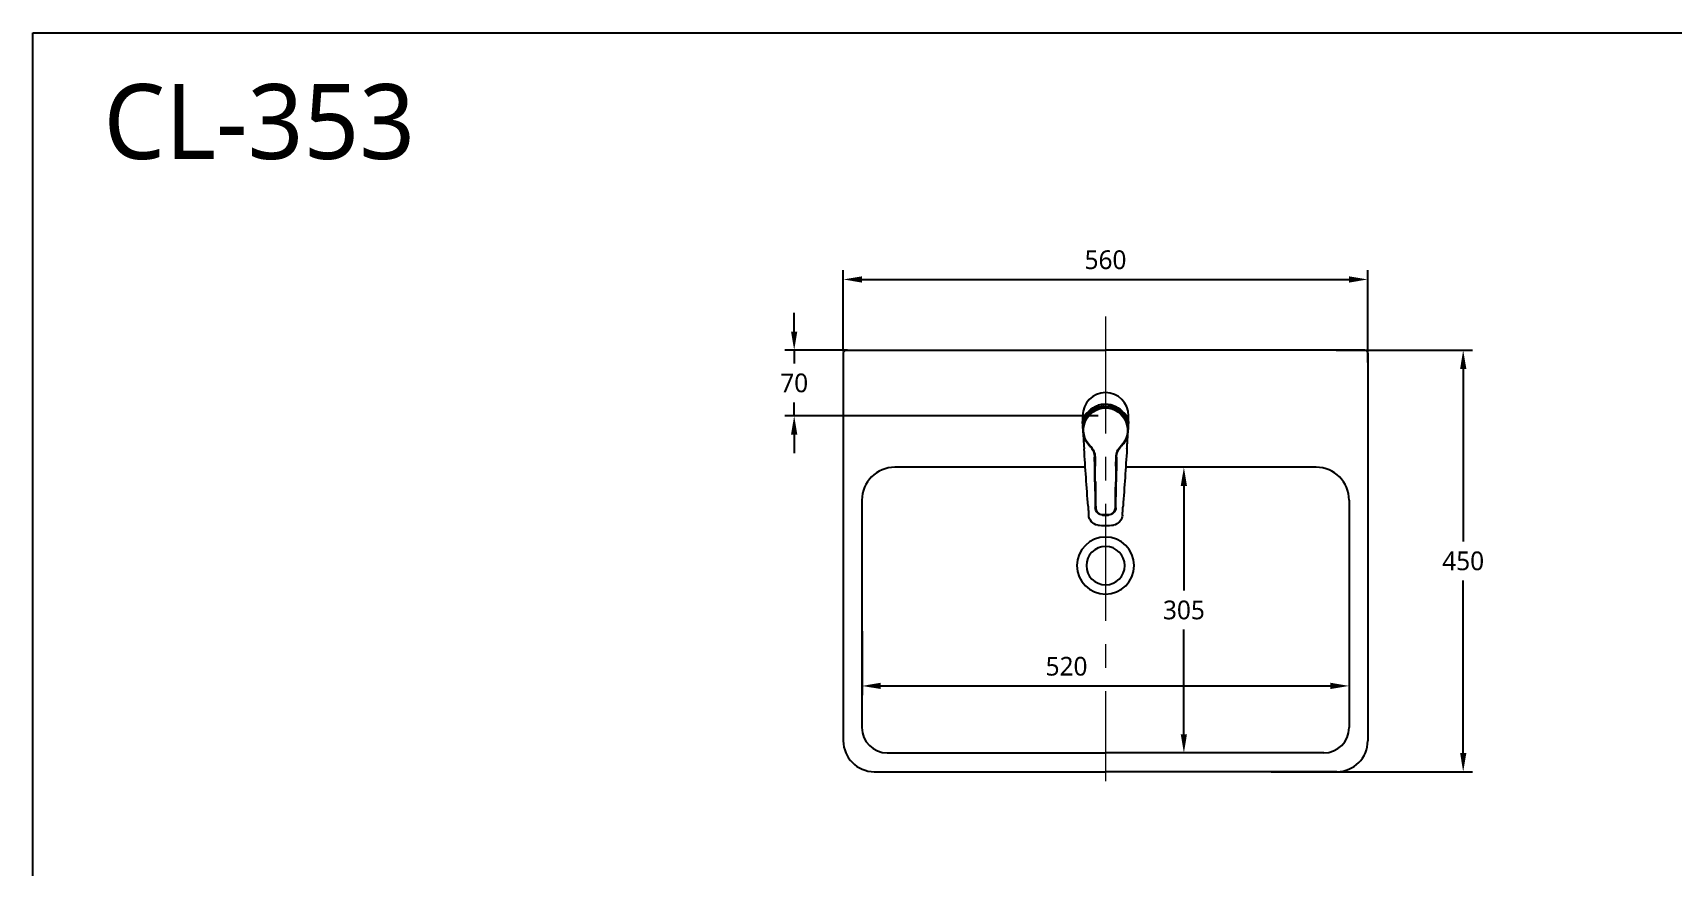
# Model space of a CAD drawing. Extents: x 7056 to 10156, y 0 to 2100.
# Drawn here: x 7056 to 8807, y 1209 to 2100 of the extents above; entities that cross this region are included whole.
import ezdxf

# ---------------------------------------------------------------- set-up
doc = ezdxf.new("R2010")
doc.units = 0
doc.header["$LTSCALE"] = 50
doc.header["$MEASUREMENT"] = 0
doc.linetypes.add('CENTER', pattern=[2, 1.25, -0.25, 0.25, -0.25])
doc.layers.get('0').update_dxf_attribs({"linetype": 'CONTINUOUS'})
doc.layers.get('DEFPOINTS').update_dxf_attribs({"linetype": 'CONTINUOUS'})
doc.layers.add('1', color=2, linetype='CENTER')
doc.layers.add('5', color=5, linetype='CONTINUOUS')
doc.styles.add('GHS', font='txt.shx', dxfattribs={"bigfont": 'whgtxt.shx'})
doc.styles.get("Standard").update_dxf_attribs({"font": 'NanumGothic.ttf'})
doc.dimstyles.get("Standard").update_dxf_attribs({"dimtxt": 2.5, "dimasz": 2, "dimexe": 2, "dimexo": 1, "dimgap": 1.5, "dimtad": 1, "dimdec": 0, "dimlfac": 10, "dimrnd": 0.5, "dimzin": 0, "dimdsep": 46, "dimtxsty": 'Standard', "dimcen": 0, "dimclrt": 2, "dimadec": 0, "dimazin": 0, "dimtfac": 1, "dimtdec": 0, "dimtmove": 0, "dimatfit": 3, "dimfxl": 0, "dimtolj": 1, "dimtzin": 0, "dimarcsym": 0})

# ---------------------------------------------------------------- blocks, each defined once
blk = doc.blocks.new('*D61')
at = {"color": 3, "lineweight": -2}
for p, q in [((7921, 1760.2), (7921, 1846.7)), ((8481, 1748.1), (8481, 1846.7)), ((7941, 1836.7), (8461, 1836.7))]:
    blk.add_line(p, q, dxfattribs=at)
at = {"color": 3}
for points in [[(7941, 1840), (7941, 1833.3), (7921, 1836.7)], [(8461, 1840), (8461, 1833.3), (8481, 1836.7)]]:
    blk.add_solid(points, dxfattribs=at)
at = {"layer": 'DEFPOINTS', "color": 0}
for p in [(8481, 1836.7), (7921, 1752.2), (8481, 1740.1)]:
    blk.add_point(p, dxfattribs=at)
at = {"color": 2, "insert": (8201, 1857.6), "char_height": 20, "attachment_point": 5}
blk.add_mtext('\\A1;560', dxfattribs=at)
blk = doc.blocks.new('*D62')
at = {"color": 3, "lineweight": -2}
for p, q in [((7868.6, 1781.1), (7868.6, 1801.1)), ((7925.4, 1761.1), (7858.6, 1761.1)), ((7868.6, 1761.1), (7868.6, 1747)), ((7868.6, 1691.1), (7868.6, 1705.3)), ((8193, 1691.1), (7858.6, 1691.1)), ((7868.6, 1671.1), (7868.6, 1651.1))]:
    blk.add_line(p, q, dxfattribs=at)
at = {"color": 3}
for points in [[(7865.2, 1781.1), (7871.9, 1781.1), (7868.6, 1761.1)], [(7865.2, 1671.1), (7871.9, 1671.1), (7868.6, 1691.1)]]:
    blk.add_solid(points, dxfattribs=at)
at = {"layer": 'DEFPOINTS', "color": 0}
for p in [(7933.4, 1761.1), (7868.6, 1691.1), (8201, 1691.1)]:
    blk.add_point(p, dxfattribs=at)
at = {"color": 2, "insert": (7868.6, 1726.1), "char_height": 20, "attachment_point": 5}
blk.add_mtext('\\A1;70', dxfattribs=at)
blk = doc.blocks.new('*D63')
at = {"color": 3, "lineweight": -2}
for p, q in [((7941, 1461.3), (7941, 1392.7)), ((8461.1, 1461.3), (8461.1, 1392.7)), ((7961, 1402.7), (8441.1, 1402.7))]:
    blk.add_line(p, q, dxfattribs=at)
at = {"color": 3}
for points in [[(7961, 1406.1), (7961, 1399.4), (7941, 1402.7)], [(8441.1, 1406.1), (8441.1, 1399.4), (8461.1, 1402.7)]]:
    blk.add_solid(points, dxfattribs=at)
at = {"layer": 'DEFPOINTS', "color": 0}
for p in [(7941, 1469.3), (8461.1, 1469.3), (8461.1, 1402.7)]:
    blk.add_point(p, dxfattribs=at)
at = {"color": 2, "insert": (8159.4, 1423.6), "char_height": 20, "attachment_point": 5}
blk.add_mtext('\\A1;520', dxfattribs=at)
blk = doc.blocks.new('*D60')
at = {"layer": '1', "color": 3, "linetype": 'Continuous', "lineweight": -2}
for p, q in [((8447.3, 1761.1), (8592.9, 1761.1)), ((8582.9, 1741.1), (8582.9, 1557)), ((8582.9, 1331.1), (8582.9, 1515.3)), ((8377.9, 1311.1), (8592.9, 1311.1))]:
    blk.add_line(p, q, dxfattribs=at)
at = {"layer": '1', "color": 3, "linetype": 'Continuous'}
for points in [[(8579.6, 1741.1), (8586.3, 1741.1), (8582.9, 1761.1)], [(8579.6, 1331.1), (8586.3, 1331.1), (8582.9, 1311.1)]]:
    blk.add_solid(points, dxfattribs=at)
at = {"layer": 'DEFPOINTS', "color": 0, "linetype": 'Continuous'}
for p in [(8439.3, 1761.1), (8369.9, 1311.1), (8582.9, 1311.1)]:
    blk.add_point(p, dxfattribs=at)
at = {"layer": '1', "color": 2, "linetype": 'Continuous', "insert": (8582.9, 1536.1), "char_height": 20, "attachment_point": 5}
blk.add_mtext('\\A1;450', dxfattribs=at)
blk = doc.blocks.new('*D74')
at = {"color": 3, "lineweight": -2}
for p, q in [((8276.7, 1636.2), (8274.7, 1636.2)), ((8284.7, 1616.2), (8284.7, 1504.6)), ((8284.7, 1351.2), (8284.7, 1462.8)), ((8276.7, 1331.2), (8274.7, 1331.2))]:
    blk.add_line(p, q, dxfattribs=at)
at = {"color": 3}
for points in [[(8281.3, 1616.2), (8288, 1616.2), (8284.7, 1636.2)], [(8281.3, 1351.2), (8288, 1351.2), (8284.7, 1331.2)]]:
    blk.add_solid(points, dxfattribs=at)
at = {"layer": 'DEFPOINTS', "color": 0}
for p in [(8284.7, 1636.2), (8284.7, 1331.2), (8284.7, 1331.2)]:
    blk.add_point(p, dxfattribs=at)
at = {"color": 2, "insert": (8284.7, 1483.7), "char_height": 20, "attachment_point": 5}
blk.add_mtext('\\A1;305', dxfattribs=at)

msp = doc.modelspace()

# ---------------------------------------------------------------- linework, layer by layer
at = {"color": 1, "linetype": 'CENTER', "lineweight": 0, "ltscale": 2}
msp.add_line((8201.03038, 1797.196), (8201.03038, 1301.13921), dxfattribs=at)
at = {"layer": '1', "color": 0, "linetype": 'Continuous'}
for p, q in [((7921.03038, 1758.13921), (7921.03038, 1344.13921)), ((7924.03038, 1761.13921), (8201.03038, 1761.13921)), ((8478.03038, 1761.13921), (8201.03038, 1761.13921)), ((8481.03038, 1758.13921), (8481.03038, 1344.13921)), ((8179.48415, 1636.18438), (7975.98317, 1636.18438)), ((8426.07759, 1636.18438), (8222.57663, 1636.18438)), ((7940.98317, 1601.18438), (7940.98317, 1358.23898)), ((8461.07759, 1601.18438), (8461.07759, 1358.23898)), ((7967.98317, 1331.23898), (8200.88266, 1331.23898)), ((8434.07759, 1331.23898), (8201.1781, 1331.23898)), ((7954.03038, 1311.13921), (8201.03038, 1311.13921)), ((8448.03038, 1311.13921), (8201.03038, 1311.13921))]:
    msp.add_line(p, q, dxfattribs=at)
at = {"layer": '1', "color": 7, "linetype": 'Continuous'}
for p, q in [((8198.03038, 1701.32397, 36.5), (8198.03038, 1701.73788, 36.5)), ((8204.03038, 1701.73788, 36.5), (8204.03038, 1701.32397, 36.5)), ((8177.03038, 1679.45679, 36.5), (8177.03038, 1675.80759, 36.5)), ((8225.03038, 1675.80759, 36.5), (8225.03038, 1679.45679, 36.5)), ((8189.43515, 1637.45548, 36.5), (8189.32748, 1646.92071, 36.5)), ((8189.82744, 1646.92641, 36.5), (8189.93512, 1637.46118, 36.5)), ((8212.12564, 1637.46118, 36.5), (8212.23332, 1646.92641, 36.5)), ((8212.73328, 1646.92071, 36.5), (8212.62561, 1637.45548, 36.5)), ((8212.41306, 1620.60596, 36.5), (8212.41457, 1620.60594, 36.5)), ((8197.93922, 1585.16116, 36.5), (8197.93922, 1585.66117, 36.5)), ((8197.93922, 1585.66117, 36.5), (8204.12154, 1585.66117, 36.5)), ((8197.93922, 1585.16116, 36.5), (8204.12154, 1585.16116, 36.5)), ((8204.12154, 1585.16116, 36.5), (8204.12154, 1585.66117, 36.5))]:
    msp.add_line(p, q, dxfattribs=at)
at = {"layer": '1', "color": 0, "linetype": 'Continuous'}
for centre, radius, start, end in [((7924.03038, 1758.13921), 3, 90, 180), ((8478.03038, 1758.13921), 3, 0, 90), ((7975.98317, 1601.18438), 35, 90, 180), ((8426.07759, 1601.18438), 35, 0, 90), ((8201.03038, 1531.1438), 30.5, 90, 270), ((8201.03038, 1531.1438), 30.5, 90, 270), ((8201.03038, 1531.1438), 30.5, 270, 90), ((8201.03038, 1531.1438), 30.5, 270, 90), ((8201.03038, 1531.1438), 20.5, 90, 270), ((8201.03038, 1531.1438), 20.5, 90, 270), ((8201.03038, 1531.1438), 20.5, 270, 90), ((8201.03038, 1531.1438), 20.5, 270, 90), ((7967.98317, 1358.23898), 27, 180, 270), ((8434.07759, 1358.23898), 27, 270, 0), ((7954.03038, 1344.13921), 33, 180, 270), ((8448.03038, 1344.13921), 33, 270, 0)]:
    msp.add_arc(centre, radius, start, end, dxfattribs=at)
at = {"layer": '1', "color": 7, "linetype": 'Continuous', "extrusion": (0, 0, -1)}
for centre, major_axis, ratio, start_param, end_param in [((8201.03038, 1675.80759, 36.5), (0, -24.17282), 0.992851, 0.7650129596, 5.5181723476), ((8201.03038, 1675.8076, 36.5), (0, -23.67655), 0.992543, 0.7650129596, 5.5181723476), ((8201.03038, 1679.45679, 36.5), (-24, 0), 0.935718, 0, 1.4454684956), ((8201.03038, 1679.45679, 36.5), (-24, 0), 0.935718, 1.696124158, 3.1415926536), ((8173.32852, 1646.73588, 36.5), (0, -16.12768), 0.992083, 3.9066056132, 4.7009281642), ((8173.32852, 1646.73589, 36.5), (0, -16.62396), 0.992543, 3.9066056132, 4.7009281642), ((8228.73224, 1646.73589, 36.5), (0, -16.62396), 0.992543, 1.582257143, 2.376579694), ((8228.73224, 1646.73588, 36.5), (0, -16.12768), 0.992083, 1.582257143, 2.376579694), ((8196.43123, 1637.84039, 36.5), (-2.47819, 218.64475), 0.032013, 4.6338460931, 4.7109914189), ((8196.43123, 1637.8404, 36.5), (-2.47802, 218.62987), 0.029729, 4.633846093, 4.7109914191), ((8205.62953, 1637.8404, 36.5), (-2.47802, -218.62987), 0.029729, 4.7137865417, 4.7909318677), ((8205.62953, 1637.84039, 36.5), (-2.47819, -218.64475), 0.032013, 4.7137865417, 4.7909318677)]:
    msp.add_ellipse(centre, major_axis=major_axis, ratio=ratio, start_param=start_param, end_param=end_param, dxfattribs=at)
at = {"layer": '1', "color": 7, "linetype": 'Continuous'}
for centre, major_axis, ratio, start_param, end_param in [((8184.75554, 1658.72796, 36.5), (-0.34762, -0.35939), 0.000015, 4.7123730788, 6.3712122468), ((8189.82747, 1646.9264, 36.5), (-0.49997, -0.00569), 0.000022, 4.7124339599, 6.281755616), ((8212.23329, 1646.9264, 36.5), (-0.49997, 0.00569), 0.000022, 3.1423044831, 4.712343232), ((8217.30522, 1658.72796, 36.5), (0.34762, -0.35939), 0.000015, 6.195158368, 7.8539975355), ((8189.93514, 1637.46117, 36.5), (-0.49997, -0.00569), 0.000022, 4.7124339599, 6.2817556166), ((8212.12562, 1637.46117, 36.5), (-0.49997, 0.00569), 0.000022, 3.1423044831, 4.712343232), ((8190.14615, 1620.61278, 36.5), (-0.49995, -0.00684), 0.000022, 4.7124451401, 6.283743557), ((8211.91461, 1620.61278, 36.5), (-0.49995, 0.00684), 0.000022, 3.1423726129, 4.7123332829), ((8190.52811, 1593.02751, 36.5), (-0.49995, -0.00702), 0.000022, 4.7124463904, 6.2848620927), ((8211.53265, 1593.02751, 36.5), (-0.49995, 0.00702), 0.000022, 3.142382966, 4.712333291)]:
    msp.add_ellipse(centre, major_axis=major_axis, ratio=ratio, start_param=start_param, end_param=end_param, dxfattribs=at)
for points, knots in [([(8204.03038, 1701.32397, 36.5), (8204.03038, 1701.28323, 36.5), (8203.97289, 1701.2493, 36.5), (8203.75275, 1701.19839, 36.5), (8203.58714, 1701.18061, 36.5), (8203.17117, 1701.15739, 36.5), (8202.91463, 1701.15153, 36.5), (8202.34644, 1701.14555, 36.5), (8202.02667, 1701.1452, 36.5), (8201.37159, 1701.14507, 36.5), (8201.02731, 1701.14521, 36.5), (8200.36304, 1701.1451, 36.5), (8200.03381, 1701.1449, 36.5), (8199.4325, 1701.14774, 36.5), (8199.15231, 1701.15094, 36.5), (8198.67744, 1701.16676, 36.5), (8198.47677, 1701.17982, 36.5), (8198.18373, 1701.22064, 36.5), (8198.08738, 1701.24911, 36.5), (8198.03677, 1701.29725, 36.5), (8198.03038, 1701.31022, 36.5), (8198.03038, 1701.32397, 36.5)], [0, 0, 0, 0, 0.1068488527, 0.1068488527, 0.2136620251, 0.2136620251, 0.321009761, 0.321009761, 0.4287284182, 0.4287284182, 0.5358739252, 0.5358739252, 0.6424034434, 0.6424034434, 0.7492201446, 0.7492201446, 0.8567851395, 0.8567851395, 0.9644038311, 0.9644038311, 1, 1, 1, 1]), ([(8190.14612, 1620.61278, 36.5), (8190.20537, 1616.27985, 36.5), (8190.26492, 1611.94693, 36.5), (8190.3921, 1602.75185, 36.5), (8190.45981, 1597.88968, 36.5), (8190.52808, 1593.02753, 36.5)], [0, 0, 0, 0, 0.4712209705, 0.4712209705, 1, 1, 1, 1]), ([(8211.53268, 1593.02753, 36.5), (8211.59352, 1597.36043, 36.5), (8211.65392, 1601.69334, 36.5), (8211.78128, 1610.88843, 36.5), (8211.84816, 1615.7506, 36.5), (8211.91464, 1620.61278, 36.5)], [0, 0, 0, 0, 0.4712209719, 0.4712209719, 1, 1, 1, 1]), ([(8197.93922, 1585.17228, 36.5), (8195.8662, 1585.17228, 36.5), (8193.83586, 1586.02682, 36.5), (8190.93579, 1588.91413, 36.5), (8190.06796, 1590.94825, 36.5), (8190.03871, 1593.02064, 36.5)], [0, 0, 0, 0, 0.5, 0.5, 1, 1, 1, 1]), ([(8190.52808, 1593.02753, 36.5), (8190.55542, 1591.08044, 36.5), (8191.3631, 1589.18264, 36.5), (8194.08424, 1586.4658, 36.5), (8195.99149, 1585.66117, 36.5), (8197.93922, 1585.66117, 36.5)], [0, 0, 0, 0, 0.5, 0.5, 1, 1, 1, 1]), ([(8204.12154, 1585.66117, 36.5), (8206.06926, 1585.66117, 36.5), (8207.97214, 1586.46302, 36.5), (8210.69586, 1589.17924, 36.5), (8211.50534, 1591.08044, 36.5), (8211.53268, 1593.02753, 36.5)], [0, 0, 0, 0, 0.5, 0.5, 1, 1, 1, 1]), ([(8212.02205, 1593.02064, 36.5), (8211.99281, 1590.9486, 36.5), (8211.13181, 1588.92545, 36.5), (8208.23556, 1586.03294, 36.5), (8206.19419, 1585.17228, 36.5), (8204.12154, 1585.17228, 36.5)], [0, 0, 0, 0, 0.5, 0.5, 1, 1, 1, 1])]:
    msp.add_open_spline(points, degree=3, knots=knots, dxfattribs=at)
for points in [[(8189.64632, 1620.60594, 36.5), (8189.83411, 1606.81317, 36.5), (8190.03021, 1593.02052, 36.5)], [(8212.0324, 1593.02049, 36.5), (8212.22681, 1606.81317, 36.5), (8212.41308, 1620.60596, 36.5)]]:
    msp.add_open_spline(points, degree=2, dxfattribs=at)
at = {"layer": '5', "color": 7, "linetype": 'Continuous'}
for p, q in [((8176.53038, 1691.13921, 36.5), (8176.53038, 1683.17557, 36.5)), ((8225.53038, 1683.17557, 36.5), (8225.53038, 1691.13921, 36.5))]:
    msp.add_line(p, q, dxfattribs=at)
at = {"layer": '5', "color": 212}
msp.add_lwpolyline([(7055.64957, 2100), (10155.64957, 2100), (10155.64957, 0), (7055.64957, 0)], close=True, dxfattribs=at)
at = {"layer": '5', "color": 7, "linetype": 'Continuous'}
msp.add_ellipse((8201.03038, 1691.13921), major_axis=(0, -24.68399), ratio=0.992546, start_param=1.5707963423, end_param=4.7123889855, dxfattribs=at)
at = {"layer": '5', "color": 7, "linetype": 'Continuous', "extrusion": (0, 0, -1)}
for centre, major_axis, start_param, end_param in [((8201.0305, 1399.88174, 36.5), (-300.45686, 4332.81638), 4.7574452124, 4.771564149), ((8201.03037, 1399.88285, 36.5), (-300.45611, -4332.80567), 4.6532139229, 4.6673328944)]:
    msp.add_ellipse(centre, major_axis=major_axis, ratio=0.001187, start_param=start_param, end_param=end_param, dxfattribs=at)
at = {"layer": '5', "color": 7, "linetype": 'Continuous'}
for points, knots in [([(8181.40124, 1694.03634, 36.5), (8183.66783, 1697.0303, 36.5), (8186.65723, 1699.49267, 36.5), (8191.72007, 1701.99445, 36.5), (8193.5357, 1702.64471, 36.5), (8197.21689, 1703.50287, 36.5), (8199.09398, 1703.72207, 36.5), (8204.83889, 1703.727, 36.5), (8208.62206, 1702.83948, 36.5), (8215.39049, 1699.5033, 36.5), (8218.38181, 1697.04498, 36.5), (8220.65952, 1694.03634, 36.5)], [0, 0, 0, 0, 0.25, 0.25, 0.375, 0.375, 0.5, 0.5, 0.75, 0.75, 1, 1, 1, 1]), ([(8178.94338, 1690.02848, 36.5), (8178.91788, 1689.97566, 36.5), (8178.18379, 1688.45492, 36.5), (8177.0635, 1685.31168, 36.5), (8176.49574, 1681.24735, 36.5), (8176.52914, 1678.58997, 36.5), (8176.62591, 1677.3596, 36.5), (8176.70505, 1676.53867, 36.5), (8176.85872, 1674.78912, 36.5), (8176.97865, 1673.24382, 36.5), (8177.0667, 1672.10957, 36.5)], [0, 0, 0, 0, 0.0096401861, 0.277537898, 0.5440080451, 0.6786094454, 0.7123699266, 0.7461355781, 0.8136629996, 1, 1, 1, 1]), ([(8178.95651, 1690.16528, 36.5), (8177.89872, 1687.98972, 36.5), (8177.17194, 1685.65853, 36.5), (8176.69318, 1682.47998, 36.5), (8176.61466, 1681.70504, 36.5), (8176.57372, 1680.92782, 36.5)], [0, 0, 0, 0, 0.7583464892, 0.7583464892, 1, 1, 1, 1]), ([(8176.59045, 1684.28192, 36.5), (8176.64897, 1685.08404, 36.5), (8176.74822, 1685.76305, 36.5), (8177.00911, 1687.06976, 36.5), (8177.17306, 1687.68709, 36.5), (8177.72039, 1689.36378, 36.5), (8178.1536, 1690.25371, 36.5), (8179.01383, 1691.661, 36.5), (8179.44129, 1692.17117, 36.5), (8179.88673, 1692.50662, 36.5), (8180.0146, 1692.56602, 36.5), (8179.98608, 1692.28793, 36.5), (8179.93803, 1692.13209, 36.5), (8179.55566, 1691.34451, 36.5), (8179.2281, 1690.72388, 36.5), (8178.95651, 1690.16528, 36.5)], [0, 0, 0, 0, 0.125, 0.125, 0.25, 0.25, 0.5, 0.5, 0.75, 0.75, 0.875, 0.875, 0.9375, 0.9375, 1, 1, 1, 1]), ([(8176.59744, 1684.50325, 36.5), (8176.59731, 1684.54298, 36.5), (8176.59738, 1684.64548, 36.5), (8176.5986, 1684.73098, 36.5), (8176.59982, 1684.77936, 36.5)], [0, 0, 0, 0, 0.3632630274, 1, 1, 1, 1]), ([(8178.94338, 1690.02848, 36.5), (8179.20389, 1690.58861, 36.5), (8179.48132, 1691.14133, 36.5), (8179.89284, 1691.98305, 36.5), (8180.00904, 1692.25053, 36.5), (8180.15406, 1692.72624, 36.5), (8180.05554, 1692.72843, 36.5), (8179.67352, 1692.55586, 36.5), (8179.232, 1692.08282, 36.5), (8178.33434, 1690.73065, 36.5), (8177.8616, 1689.82828, 36.5), (8177.26206, 1688.12178, 36.5), (8177.07913, 1687.48711, 36.5), (8176.78164, 1686.10511, 36.5), (8176.66567, 1685.36922, 36.5), (8176.59744, 1684.50325, 36.5)], [0, 0, 0, 0, 0.0625, 0.0625, 0.125, 0.125, 0.25, 0.25, 0.5, 0.5, 0.75, 0.75, 0.875, 0.875, 1, 1, 1, 1]), ([(8181.40115, 1694.03637, 36.5), (8180.94217, 1693.39839, 36.5), (8180.02423, 1692.12245, 36.5), (8179.30366, 1690.72647, 36.5), (8178.94338, 1690.02848, 36.5)], [0, 0, 0, 0, 0.5000039789, 1, 1, 1, 1]), ([(8223.11739, 1690.02848, 36.5), (8222.7571, 1690.72647, 36.5), (8222.03653, 1692.12245, 36.5), (8221.11859, 1693.39839, 36.5), (8220.65962, 1694.03637, 36.5)], [0, 0, 0, 0, 0.4999960211, 1, 1, 1, 1]), ([(8225.46333, 1684.50325, 36.5), (8225.3951, 1685.36922, 36.5), (8225.27912, 1686.10511, 36.5), (8224.98163, 1687.48711, 36.5), (8224.7987, 1688.12178, 36.5), (8224.19916, 1689.82828, 36.5), (8223.72642, 1690.73065, 36.5), (8222.82877, 1692.08282, 36.5), (8222.38724, 1692.55586, 36.5), (8222.00522, 1692.72843, 36.5), (8221.9067, 1692.72624, 36.5), (8222.05172, 1692.25053, 36.5), (8222.16792, 1691.98305, 36.5), (8222.57944, 1691.14133, 36.5), (8222.85687, 1690.58861, 36.5), (8223.11739, 1690.02848, 36.5)], [0, 0, 0, 0, 0.125, 0.125, 0.25, 0.25, 0.5, 0.5, 0.75, 0.75, 0.875, 0.875, 0.9375, 0.9375, 1, 1, 1, 1]), ([(8223.10425, 1690.16528, 36.5), (8222.83266, 1690.72388, 36.5), (8222.5051, 1691.34451, 36.5), (8222.12273, 1692.13209, 36.5), (8222.07468, 1692.28793, 36.5), (8222.04616, 1692.56602, 36.5), (8222.17403, 1692.50662, 36.5), (8222.61947, 1692.17117, 36.5), (8223.04693, 1691.661, 36.5), (8223.90717, 1690.25371, 36.5), (8224.34037, 1689.36378, 36.5), (8224.8877, 1687.68709, 36.5), (8225.05165, 1687.06976, 36.5), (8225.31255, 1685.76305, 36.5), (8225.41179, 1685.08404, 36.5), (8225.47031, 1684.28192, 36.5)], [0, 0, 0, 0, 0.0625, 0.0625, 0.125, 0.125, 0.25, 0.25, 0.5, 0.5, 0.75, 0.75, 0.875, 0.875, 1, 1, 1, 1]), ([(8225.48708, 1680.92713, 36.5), (8225.44615, 1681.70459, 36.5), (8225.36761, 1682.47975, 36.5), (8224.88882, 1685.65853, 36.5), (8224.16204, 1687.98972, 36.5), (8223.10425, 1690.16528, 36.5)], [0, 0, 0, 0, 0.2417075056, 0.2417075056, 1, 1, 1, 1]), ([(8224.99407, 1672.10957, 36.5), (8225.08211, 1673.24382, 36.5), (8225.20204, 1674.78912, 36.5), (8225.35571, 1676.53867, 36.5), (8225.43485, 1677.3596, 36.5), (8225.53162, 1678.58997, 36.5), (8225.56502, 1681.24735, 36.5), (8224.99726, 1685.31168, 36.5), (8223.87698, 1688.45492, 36.5), (8223.14288, 1689.97566, 36.5), (8223.11739, 1690.02848, 36.5)], [0, 0, 0, 0, 0.1863370004, 0.2538644219, 0.2876300734, 0.3213905546, 0.4559919549, 0.722462102, 0.9903598139, 1, 1, 1, 1]), ([(8225.46094, 1684.77936, 36.5), (8225.46216, 1684.73098, 36.5), (8225.46338, 1684.64548, 36.5), (8225.46346, 1684.54298, 36.5), (8225.46333, 1684.50325, 36.5)], [0, 0, 0, 0, 0.6367369726, 1, 1, 1, 1]), ([(8177.0667, 1672.10957, 36.5), (8177.10403, 1671.59965, 36.5), (8177.26176, 1669.4452, 36.5), (8177.45236, 1666.46684, 36.5), (8177.65476, 1663.17562, 36.5), (8177.85453, 1659.88422, 36.5), (8178.01793, 1657.41642, 36.5), (8178.12687, 1655.77122, 36.5)], [0, 0, 0, 0, 0.0936749935, 0.3957793201, 0.546834463, 0.6978896574, 1, 1, 1, 1]), ([(8223.93389, 1655.77122, 36.5), (8224.04283, 1657.41642, 36.5), (8224.20623, 1659.88422, 36.5), (8224.406, 1663.17562, 36.5), (8224.6084, 1666.46684, 36.5), (8224.799, 1669.4452, 36.5), (8224.95673, 1671.59965, 36.5), (8224.99407, 1672.10957, 36.5)], [0, 0, 0, 0, 0.3021103426, 0.453165537, 0.6042206799, 0.9063250065, 1, 1, 1, 1]), ([(8192.65909, 1574.42572, 36.5), (8190.07433, 1574.7799, 36.5), (8187.70252, 1576.07239, 36.5), (8184.23371, 1579.93426, 36.5), (8183.21037, 1582.39922, 36.5), (8183.03146, 1584.98118, 36.5)], [0, 0, 0, 0, 0.5, 0.5, 1, 1, 1, 1]), ([(8219.02931, 1584.98118, 36.5), (8218.8504, 1582.39922, 36.5), (8217.82705, 1579.93426, 36.5), (8214.35824, 1576.07239, 36.5), (8211.98644, 1574.7799, 36.5), (8209.40167, 1574.42572, 36.5)], [0, 0, 0, 0, 0.5, 0.5, 1, 1, 1, 1])]:
    msp.add_open_spline(points, degree=3, knots=knots, dxfattribs=at)
for points, degree in [([(8176.53046, 1683.25436, 36.5), (8176.54038, 1682.85943, 36.5)], 1), ([(8176.59744, 1684.50325, 36.5), (8176.55559, 1683.97193, 36.5), (8176.53052, 1683.39934, 36.5), (8176.54009, 1682.67406, 36.5)], 3), ([(8176.53998, 1682.88627, 36.5), (8176.5396, 1683.42027, 36.5), (8176.55973, 1683.86101, 36.5), (8176.59044, 1684.2819, 36.5)], 3), ([(8176.59982, 1684.77936, 36.5), (8176.59014, 1684.66909, 36.5), (8176.58141, 1684.55791, 36.5), (8176.57367, 1684.44582, 36.5)], 3), ([(8176.59744, 1684.50325, 36.5), (8176.59605, 1684.42941, 36.5), (8176.59372, 1684.35563, 36.5), (8176.59044, 1684.28191, 36.5)], 3), ([(8181.40115, 1694.03637, 36.5), (8181.29726, 1694.05998, 36.5), (8181.01421, 1693.99965, 36.5), (8180.41117, 1693.5921, 36.5), (8179.68999, 1692.8766, 36.5), (8178.91368, 1691.85656, 36.5), (8178.14694, 1690.53925, 36.5), (8177.45357, 1688.9256, 36.5), (8176.898, 1687.01952, 36.5), (8176.66798, 1685.55617, 36.5), (8176.59982, 1684.77936, 36.5)], 3), ([(8178.95651, 1690.16528, 36.5), (8178.95508, 1690.11828, 36.5), (8178.9507, 1690.07267, 36.5), (8178.94338, 1690.02848, 36.5)], 3), ([(8225.46094, 1684.77936, 36.5), (8225.39278, 1685.55617, 36.5), (8225.16276, 1687.01952, 36.5), (8224.60719, 1688.9256, 36.5), (8223.91382, 1690.53925, 36.5), (8223.14708, 1691.85656, 36.5), (8222.37077, 1692.8766, 36.5), (8221.64959, 1693.5921, 36.5), (8221.04656, 1693.99965, 36.5), (8220.7635, 1694.05998, 36.5), (8220.65962, 1694.03637, 36.5)], 3), ([(8223.11739, 1690.02848, 36.5), (8223.11006, 1690.07267, 36.5), (8223.10568, 1690.11828, 36.5), (8223.10425, 1690.16528, 36.5)], 3), ([(8225.48709, 1684.44582, 36.5), (8225.47935, 1684.55791, 36.5), (8225.47062, 1684.66909, 36.5), (8225.46094, 1684.77936, 36.5)], 3), ([(8225.47032, 1684.28191, 36.5), (8225.46704, 1684.35563, 36.5), (8225.46471, 1684.42941, 36.5), (8225.46333, 1684.50325, 36.5)], 3), ([(8225.52068, 1682.67406, 36.5), (8225.53024, 1683.39934, 36.5), (8225.50517, 1683.97193, 36.5), (8225.46333, 1684.50325, 36.5)], 3), ([(8225.47032, 1684.2819, 36.5), (8225.50103, 1683.86101, 36.5), (8225.52116, 1683.42027, 36.5), (8225.52078, 1682.88627, 36.5)], 3), ([(8225.51817, 1682.81785, 36.5), (8225.5303, 1683.25436, 36.5)], 1), ([(8182.35942, 1594.67976, 36.5), (8182.52405, 1592.3038, 36.5), (8182.68868, 1589.92786, 36.5), (8182.85332, 1587.55193, 36.5)], 3), ([(8219.20744, 1587.55193, 36.5), (8219.37209, 1589.92786, 36.5), (8219.53671, 1592.3038, 36.5), (8219.70134, 1594.67976, 36.5)], 3), ([(8192.65909, 1574.42572, 36.5), (8198.21497, 1573.66444, 36.5), (8203.84287, 1573.66404, 36.5), (8209.40167, 1574.42572, 36.5)], 3)]:
    msp.add_open_spline(points, degree=degree, dxfattribs=at)
for points, weights in [([(8182.85332, 1587.55193, 36.5), (8182.94238, 1586.26657, 36.5), (8183.03146, 1584.98118, 36.5)], [0.500000017234, 0.499999982766, 0.500000017234]), ([(8219.02931, 1584.98118, 36.5), (8219.11838, 1586.26657, 36.5), (8219.20744, 1587.55193, 36.5)], [0.500000019311, 0.499999980689, 0.500000019311])]:
    msp.add_rational_spline(points, weights, degree=2, dxfattribs=at)

# ---------------------------------------------------------------- texts
at = {"insert": (7131.04153, 2045.27793), "char_height": 80, "width": 815.9773408, "attachment_point": 1, "style": 'GHS'}
msp.add_mtext('{\\fNanumGothic|b0|i0|c0|p50;CL-353}', dxfattribs=at)

# ---------------------------------------------------------------- dimensions: what is measured, and where the dimension line sits
dim = msp.add_linear_dim(base=(8481.03038, 1836.66358), p1=(7921.03038, 1752.18922), p2=(8481.03038, 1740.07217), dimstyle='Standard', override={"dimtxt": 20, "dimasz": 20, "dimexe": 10, "dimexo": 8, "dimgap": 10, "dimdec": 4, "dimlfac": 1, "dimzin": 8, "dimclrd": 3, "dimclre": 3, "dimtdec": 4, "dimarcsym": 1})
dim.commit()
dim.dimension.update_dxf_attribs({"geometry": '*D61', "text_midpoint": (8201.03038, 1857.55056)})
dim = msp.add_linear_dim(base=(7868.55491, 1691.13921), p1=(7933.42568, 1761.13921), p2=(8201.03038, 1691.13921), angle=90, dimstyle='Standard', override={"dimtxt": 20, "dimasz": 20, "dimexe": 10, "dimexo": 8, "dimgap": 10, "dimtih": 1, "dimtoh": 1, "dimdec": 4, "dimlfac": 1, "dimzin": 8, "dimclrd": 3, "dimclre": 3, "dimtdec": 4, "dimarcsym": 1})
dim.commit()
dim.dimension.update_dxf_attribs({"geometry": '*D62', "text_midpoint": (7868.55491, 1726.13921), "dimtype": 160})
dim = msp.add_linear_dim(base=(8284.6624, 1331.23898), p1=(8284.6624, 1636.18438), p2=(8284.6624, 1331.23898), angle=270, dimstyle='Standard', override={"dimtxt": 20, "dimasz": 20, "dimexe": 10, "dimexo": 8, "dimgap": 10, "dimtih": 1, "dimtoh": 1, "dimdec": 4, "dimlfac": 1, "dimzin": 8, "dimclrd": 3, "dimclre": 3, "dimtdec": 4, "dimarcsym": 1})
dim.commit()
dim.dimension.update_dxf_attribs({"geometry": '*D74', "text_midpoint": (8284.6624, 1483.71168)})
dim = msp.add_linear_dim(base=(8461.07759, 1402.72969), p1=(7940.98317, 1469.29735), p2=(8461.07759, 1469.29735), dimstyle='Standard', override={"dimtxt": 20, "dimasz": 20, "dimexe": 10, "dimexo": 8, "dimgap": 10, "dimdec": 4, "dimlfac": 1, "dimzin": 8, "dimclrd": 3, "dimclre": 3, "dimtdec": 4, "dimarcsym": 1})
dim.commit()
dim.dimension.update_dxf_attribs({"geometry": '*D63', "text_midpoint": (8159.36719, 1402.72969), "dimtype": 160})
at = {"layer": '1', "color": 0, "linetype": 'Continuous'}
dim = msp.add_linear_dim(base=(8582.91727, 1311.13921), p1=(8439.31096, 1761.13921), p2=(8369.88956, 1311.13921), angle=90, dimstyle='Standard', override={"dimtxt": 20, "dimasz": 20, "dimexe": 10, "dimexo": 8, "dimgap": 10, "dimtih": 1, "dimtoh": 1, "dimdec": 4, "dimlfac": 1, "dimzin": 8, "dimclrd": 3, "dimclre": 3, "dimtdec": 4, "dimarcsym": 1}, dxfattribs=at)
dim.commit()
dim.dimension.update_dxf_attribs({"geometry": '*D60', "text_midpoint": (8582.91727, 1536.13921)})

doc.saveas('drawing.dxf')
